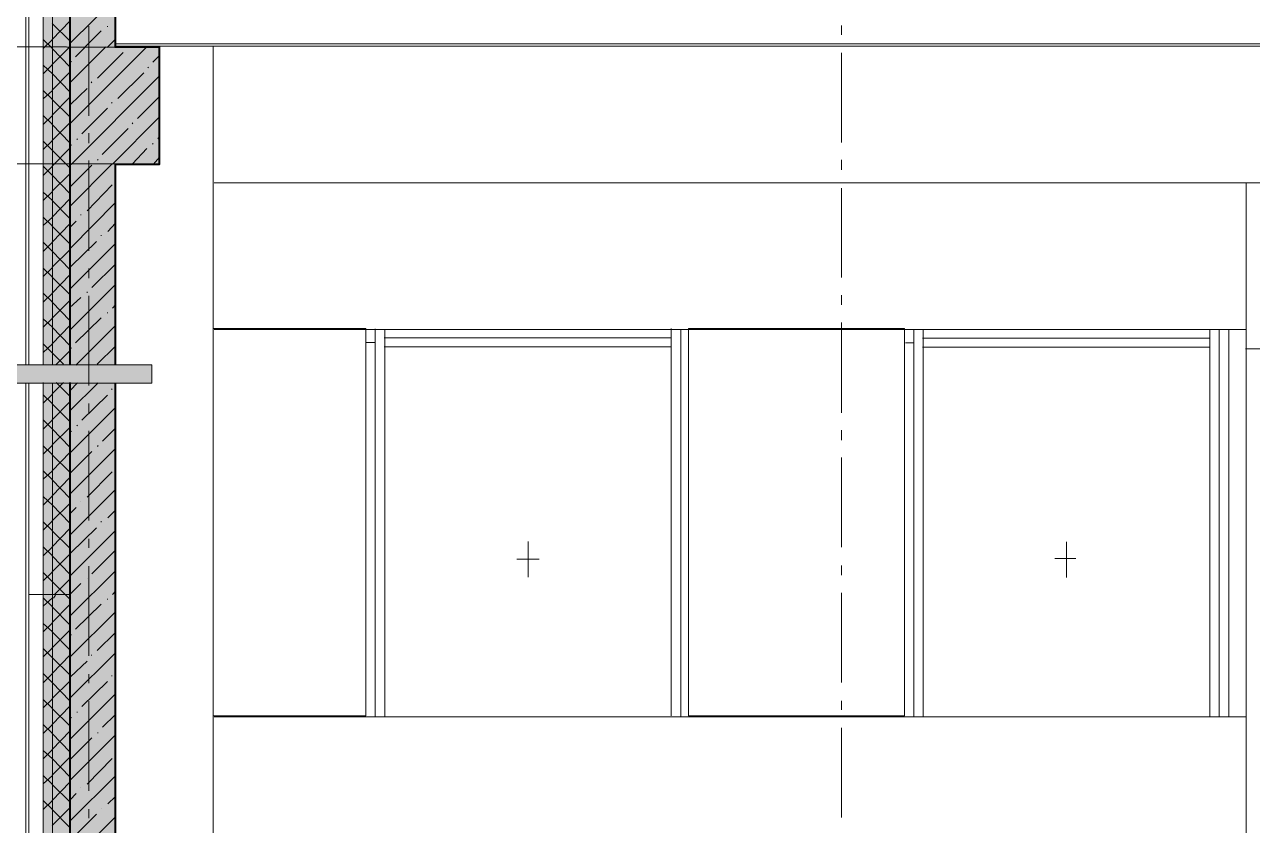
# Model space of a CAD drawing. Header units: millimetres. Extents: x -135211 to 49383, y -8033 to 228499.
# Drawn here: x -51150 to -44308, y 14555 to 19019 of the extents above; entities that cross this region are included whole.
import ezdxf

# ---------------------------------------------------------------- set-up
doc = ezdxf.new("R2010")
doc.units = ezdxf.units.MM
doc.layers.add('PDF _Геометрия', color=7, linetype='Continuous', true_color=0x1d1d1d)
doc.layers.add('PDF _Сплошная заливка', color=7, linetype='Continuous', true_color=0xffffff)

msp = doc.modelspace()

# ---------------------------------------------------------------- hatches: boundary and pattern name
at = {"layer": 'PDF _Сплошная заливка', "transparency": 33554559}
h = msp.add_hatch(color=256, dxfattribs=at)
h.paths.add_polyline_path([(-50997.2, 17125.9), (-50997.2, 20561.6), (-51045.8, 20561.6), (-51045.8, 17125.9)])
h.paths.add_polyline_path([(-50997.2, 17024.3), (-51045.8, 17024.3), (-51045.8, 15843.3), (-50997.2, 15843.3)])
h = msp.add_hatch(color=256, dxfattribs=at)
h.paths.add_polyline_path([(-50899.8, 17125.9), (-50899.8, 20562.1), (-50995.8, 20562.1), (-50995.8, 17125.9)])
h.paths.add_polyline_path([(-50899.8, 17024.3), (-50995.8, 17024.3), (-50995.8, 15843.3), (-50899.8, 15843.3)])
h = msp.add_hatch(color=256, dxfattribs=at)
h.paths.add_polyline_path([(-50650.1, 19365.2), (-50650.1, 20559.2), (-50893.6, 20559.2), (-50893.6, 19365.2)])
h.paths.add_polyline_path([(-50650.1, 19212.8), (-50893.6, 19212.8), (-50893.6, 18895.3), (-50650.1, 18895.3)])
h = msp.add_hatch(color=256, dxfattribs=at)
h.paths.add_polyline_path([(-50650.1, 17125.9), (-50650.1, 18239.3), (-50893.6, 18239.3), (-50893.6, 17125.9)])
h.paths.add_polyline_path([(-50650.1, 17024.3), (-50893.6, 17024.3), (-50893.6, 11423.9), (-50650.1, 11423.9)])

# ---------------------------------------------------------------- linework, layer by layer
at = {"layer": 'PDF _Геометрия', "color": 7, "lineweight": 9}
for points in [[(-51126.5, 20642.3), (-51126.5, 20637.8), (-51126.5, 20633.8), (-51126.5, 20612.6), (-51126.5, 20561.8), (-51126.5, 17124.4), (-51126.5, 20663.5), (-51147.7, 20663.5)], [(-51144, 20661.2), (-51144, 17121.9)], [(-51047.5, 17125.7), (-51047.5, 20562.8), (-51128.2, 20562.8)], [(-50994.9, 17124.3), (-50994.9, 20561.6), (-51045.8, 20561.6)], [(-50898.4, 17124.8), (-50898.4, 20562.1), (-50995.8, 20562.1)], [(-50793.1, 18510.6), (-50793.1, 19010.1)], [(-46599.1, 18962.9), (-46599.1, 19014)], [(-50915.9, 18894.7), (-51500, 18894.7)], [(-50512.3, 18893.9), (-50914.6, 18893.9)], [(-26646.9, 18911.4), (-50648.6, 18911.4), (-26646.9, 18911.4), (-26646.9, 18898.7), (-50648.6, 18898.7)], [(-50643.9, 18895.2), (-50643.9, 18907.9)], [(-46599.1, 18362), (-46599.1, 18861.5)], [(-50793.1, 18358.4), (-50793.1, 18413.5)], [(-51012.4, 18242.2), (-51491, 18242.2)], [(-50529.9, 18242.1), (-51012.2, 18242.1)], [(-50793.1, 17757.2), (-50793.1, 18260.8)], [(-46599.1, 18209.5), (-46599.1, 18264.8)], [(-50093, 17319.9), (-44344.2, 17319.9), (-44344.2, 18137.2), (-50093, 18137.2)], [(-50092.2, 18136.6), (-44195, 18136.6)], [(-46599.1, 17608.6), (-46599.1, 18108)], [(-50793.1, 17605), (-50793.1, 17659.6)], [(-50793.1, 17007.9), (-50793.1, 17507.5)], [(-46599.1, 17456.1), (-46599.1, 17511.3)], [(-50099.8, 15165.9), (-49248.9, 15165.9), (-49248.9, 17324.6), (-50099.8, 17324.6)], [(-49143.6, 17322.1), (-49143.6, 17245.8), (-49143.6, 15163.3)], [(-47546.7, 17324.7), (-47546.7, 17248.5), (-47546.7, 15165.8)], [(-47450.2, 17324.8), (-47450.2, 17249.1), (-47450.2, 15166.2)], [(-47450.1, 15166.2), (-46248.1, 15166.2), (-46248.1, 17325.3), (-47450.1, 17325.3)], [(-46599.1, 16855.1), (-46599.1, 17358.8)], [(-46142.8, 17319.9), (-46142.8, 17243.5), (-46142.8, 15160.9)], [(-44546, 17322.2), (-44546, 17246.1), (-44546, 15162.8)], [(-44441.8, 15161.1), (-44344.2, 15161.1), (-44344.2, 17319.9), (-44441.8, 17319.9)], [(-44440.7, 17319.5), (-44440.7, 17243.2), (-44440.7, 15160.8)], [(-49146.9, 17273.7), (-47546.7, 17273.7), (-47546.7, 17222.8), (-49146.9, 17222.8)], [(-49143.6, 17220.5), (-49143.6, 17271.6)], [(-46146.2, 17271.1), (-44546, 17271.1), (-44546, 17220.5), (-46146.2, 17220.5)], [(-46142.8, 17218.4), (-46142.8, 17269.1)], [(-49390.3, 10140.5), (-44344.2, 10140.5), (-44344.2, 7439.2), (-49390.3, 7439.2), (-44344.2, 7439.2), (-44344.2, 6838.4), (-44344.2, 17209.8)], [(-44347.9, 17212.5), (-43844, 17212.5), (-43844, 6840.8), (-43844, 7442.3), (-43844, 10142.9), (-43844, 10959.8)], [(-51445.5, 17021), (-50442.1, 17021), (-50442.1, 17122.5), (-51445.5, 17122.5)], [(-51144, 17020.2), (-51144, 12791.2)], [(-51128.2, 12794.9), (-51047.5, 12794.9), (-51047.5, 15842.9), (-51128.2, 15842.9), (-51047.5, 15842.9), (-51047.5, 17023.9)], [(-51045.8, 12793.7), (-50994.9, 12793.7), (-50994.9, 15841.6), (-51045.8, 15841.6), (-50994.9, 15841.6), (-50994.9, 17022.9)], [(-50995.8, 12794.2), (-50898.4, 12794.2), (-50898.4, 15842.1), (-50995.8, 15842.1), (-50898.4, 15842.1), (-50898.4, 17023.3)], [(-50793.1, 16851.2), (-50793.1, 16906.3)], [(-50793.1, 16254.6), (-50793.1, 16754.1)], [(-46599.1, 16702.6), (-46599.1, 16757.9)], [(-46599.1, 16105.9), (-46599.1, 16605.4)], [(-50793.1, 16101.9), (-50793.1, 16152.9)], [(-48345.1, 16138), (-48345.1, 15939.1)], [(-45344.4, 16135.4), (-45344.4, 15936.5)], [(-48406.7, 16039.4), (-48283.7, 16039.4)], [(-45410.4, 16042.9), (-45291.8, 16042.9)], [(-50793.1, 15500.7), (-50793.1, 16000.2)], [(-46599.1, 15949.2), (-46599.1, 16004.4)], [(-46599.1, 15352.5), (-46599.1, 15851.9)], [(-50793.1, 15348.5), (-50793.1, 15399.1)], [(-50793.1, 14747.3), (-50793.1, 15246.9)], [(-46599.1, 15200), (-46599.1, 15250.5)], [(-44441.8, 14340), (-44344.2, 14340), (-44344.2, 15161.1), (-50093, 15161.1)], [(-46599.1, 14599), (-46599.1, 15098.5)], [(-50793.1, 14595.1), (-50793.1, 14645.7)]]:
    msp.add_lwpolyline(points, dxfattribs=at)
at = {"layer": 'PDF _Геометрия', "color": 7, "lineweight": 40}
for points in [[(-50898.4, 20562.1), (-50898.4, 19364.3), (-50898.4, 19211.8), (-50898.4, 18894.2), (-50898.4, 18242.2), (-50898.4, 17124.8)], [(-50643.9, 18891.2), (-50643.9, 19208.8)], [(-50648.2, 18242), (-50398.3, 18242), (-50398.3, 18893.8), (-50648.2, 18893.8)], [(-50643.9, 17121.4), (-50643.9, 18239.3)], [(-50898.4, 17023.3), (-50898.4, 11422.7), (-50898.4, 6715.4), (-50898.4, 6474), (-50898.4, 3341.7), (-50898.4, 2744.9)], [(-50643.9, 6711.8), (-50643.9, 11418.9), (-50643.9, 17020.1)]]:
    msp.add_lwpolyline(points, dxfattribs=at)
at = {"layer": 'PDF _Геометрия', "lineweight": 9}
for points in [[(-50893.6, 18916.5), (-50643.9, 19166.2)], [(-50995.8, 18936.6), (-50898.4, 19038.1)], [(-50898.4, 18928), (-50995.8, 19025.4)], [(-50812, 18895.8), (-50722.9, 18984.8)], [(-50687.8, 19006.6), (-50687.8, 19010.7)], [(-51045.8, 18885), (-50994.9, 18936)], [(-50994.9, 18885), (-51045.8, 18936)], [(-50995.8, 18797.2), (-50898.4, 18894.2)], [(-50898.4, 18784.1), (-50995.8, 18886.1)], [(-50900.4, 18463.6), (-50468.4, 18895.6)], [(-50899.6, 18692.2), (-50696.6, 18895.2)], [(-50865.7, 18840.3), (-50810.6, 18894.9)], [(-50690.5, 18891.2), (-50643.9, 18937.8)], [(-50744, 18720.4), (-50600.1, 18864.3)], [(-50436.4, 18809.5), (-50398.3, 18847.6)], [(-51045.8, 18745.3), (-50994.9, 18796.3)], [(-50994.9, 18745.3), (-51045.8, 18792.2)], [(-50995.8, 18652.8), (-50898.4, 18754.8)], [(-50893.6, 18809.3), (-50889.6, 18813.8)], [(-50630.1, 18606.7), (-50486, 18750.4)], [(-50463.7, 18778.3), (-50459.7, 18782.4)], [(-50898.4, 18644.7), (-50995.8, 18746.2)], [(-50889.5, 18242), (-50398.3, 18733.3)], [(-50779.6, 18695.1), (-50775.5, 18699.6)], [(-51045.8, 18606.1), (-50994.9, 18652.5)], [(-50994.9, 18601.6), (-51045.8, 18652.5)], [(-50995.8, 18513.4), (-50898.4, 18614.9)], [(-50894.9, 18574.3), (-50801.9, 18663.3)], [(-50521.2, 18496), (-50398.3, 18619)], [(-50898.4, 18504.8), (-50995.8, 18602.3)], [(-50831.6, 18409.7), (-50687.8, 18553.5)], [(-50665.5, 18581.2), (-50661.5, 18585.3)], [(-51045.8, 18461.9), (-50994.9, 18512.8)], [(-50994.9, 18461.9), (-51045.8, 18512.8)], [(-50660.9, 18242), (-50398.3, 18504.7)], [(-50995.8, 18373.5), (-50898.4, 18471)], [(-50898.4, 18360.9), (-50995.8, 18462.4)], [(-50717.7, 18295.6), (-50573.7, 18439.5)], [(-50551.5, 18466.8), (-50547.4, 18471.4)], [(-51045.8, 18322.1), (-50994.9, 18373.1)], [(-50994.9, 18318.1), (-51045.8, 18369)], [(-50893.6, 18345.2), (-50889.6, 18349.2)], [(-50858.5, 18378.2), (-50854.5, 18382.2)], [(-50437.4, 18352.8), (-50433.4, 18356.9)], [(-50406.9, 18381.7), (-50398.3, 18394.4)], [(-50995.8, 18229.6), (-50898.4, 18331.1)], [(-50898.4, 18221), (-50995.8, 18318.5)], [(-50548.6, 18243.8), (-50468.4, 18328.6)], [(-50432.3, 18242), (-50398.3, 18280.1)], [(-51045.8, 18178.4), (-50994.9, 18229.3)], [(-50994.9, 18178.4), (-51045.8, 18229.3)], [(-50898.5, 18005.4), (-50661.5, 18242.5)], [(-50898.2, 18233.6), (-50889.6, 18242.1)], [(-50893.9, 18116.5), (-50775.5, 18235.4)], [(-50744.5, 18263.9), (-50740.4, 18267.9)], [(-50995.8, 18090.2), (-50898.4, 18187.2)], [(-50898.4, 18077.1), (-50995.8, 18179.1)], [(-51045.8, 18038.7), (-50994.9, 18089.6)], [(-50994.9, 18038.7), (-51045.8, 18085.1)], [(-50801.2, 17981.1), (-50661.5, 18125.5)], [(-50995.8, 17946.3), (-50898.4, 18047.8)], [(-50898.4, 17937.7), (-50995.8, 18039.2)], [(-50893.6, 17773.3), (-50643.9, 18027.5)], [(-51045.8, 17899), (-50994.9, 17945.4)], [(-50994.9, 17894.9), (-51045.8, 17945.4)], [(-50837, 17956), (-50837, 17960.1)], [(-50995.8, 17806.5), (-50898.4, 17908)], [(-50898.4, 17797.9), (-50995.8, 17895.3)], [(-50897.1, 17890.2), (-50863.3, 17924.1)], [(-50686.5, 17866.5), (-50643.9, 17913.1)], [(-51045.8, 17755.2), (-50994.9, 17805.7)], [(-50994.9, 17755.2), (-51045.8, 17805.7)], [(-50893.6, 17548.9), (-50643.9, 17798.6)], [(-50893.4, 17670), (-50749.2, 17810.2)], [(-50722.9, 17841.7), (-50722.9, 17846.2)], [(-50995.8, 17666.6), (-50898.4, 17764)], [(-50898.4, 17654), (-50995.8, 17755.5)], [(-51045.8, 17615.5), (-50994.9, 17666)], [(-50994.9, 17611), (-51045.8, 17661.9)], [(-50775.1, 17553.4), (-50643.9, 17684.6)], [(-50995.8, 17522.7), (-50898.4, 17624.2)], [(-50898.4, 17514.1), (-50995.8, 17611.5)], [(-51045.8, 17471.3), (-50994.9, 17522.2)], [(-50994.9, 17471.3), (-51045.8, 17522.2)], [(-50893.6, 17320.4), (-50643.9, 17570.2)], [(-50801.9, 17524.8), (-50801.9, 17528.9)], [(-50995.8, 17383.3), (-50898.4, 17480.3)], [(-50898.4, 17370.2), (-50995.8, 17472.2)], [(-50900.6, 17439.6), (-50837, 17498.7)], [(-50660.6, 17439), (-50643.9, 17456.2)], [(-51045.8, 17331.6), (-50994.9, 17382.5)], [(-50866.6, 17245), (-50722.9, 17384.7)], [(-50687.8, 17410.4), (-50687.8, 17414.9)], [(-50994.9, 17331.6), (-51045.8, 17378.5)], [(-50995.8, 17239.4), (-50898.4, 17340.9)], [(-50898.4, 17230.8), (-50995.8, 17332.3)], [(-50864.3, 17121.4), (-50643.9, 17341.7)], [(-51045.8, 17191.8), (-50994.9, 17238.8)], [(-50994.9, 17187.8), (-51045.8, 17238.8)], [(-50933.5, 17125.7), (-50997.1, 17189.3)], [(-50974.6, 17124.8), (-50898.4, 17201)], [(-50893.6, 17213.4), (-50889.6, 17218)], [(-50745.7, 17125.9), (-50643.9, 17227.2)], [(-50997.1, 16960.6), (-50933.5, 17024.2)], [(-50898.4, 16947), (-50974.6, 17023.3)], [(-50897.3, 16865.5), (-50740.4, 17022.3)], [(-50896.9, 16979.7), (-50854.5, 17022.1)], [(-50665.5, 16985.5), (-50661.5, 16989.6)], [(-51045.8, 16908.4), (-50994.9, 16959.3)], [(-50994.9, 16904.4), (-51045.8, 16954.8)], [(-50995.8, 16815.7), (-50898.4, 16917.2)], [(-50898.4, 16807.1), (-50995.8, 16904.6)], [(-50831.6, 16813.5), (-50687.8, 16953.2)], [(-50893.6, 16634.6), (-50643.9, 16884.3)], [(-51045.8, 16764.6), (-50994.9, 16815.1)], [(-50994.9, 16764.6), (-51045.8, 16815.1)], [(-50995.8, 16676.3), (-50898.4, 16773.3)], [(-50898.4, 16663.2), (-50995.8, 16765.2)], [(-50858.5, 16782.1), (-50854.5, 16786.2)], [(-50715.9, 16697.9), (-50643.9, 16770.4)], [(-50893.6, 16749.3), (-50889.6, 16753.3)], [(-51045.8, 16624.9), (-50994.9, 16675.4)], [(-50994.9, 16620.4), (-51045.8, 16671.3)], [(-50995.8, 16532.4), (-50898.4, 16633.9)], [(-50893.9, 16520.5), (-50775.5, 16639.3)], [(-50893.6, 16406.2), (-50643.9, 16655.9)], [(-50744.5, 16668.1), (-50740.4, 16672.2)], [(-50898.4, 16523.8), (-50995.8, 16621.3)], [(-51045.8, 16485.2), (-50994.9, 16531.6)], [(-50994.9, 16480.7), (-51045.8, 16531.6)], [(-50995.8, 16392.6), (-50898.4, 16494.1)], [(-50801.2, 16385.4), (-50661.5, 16525.2)], [(-50898.4, 16379.9), (-50995.8, 16481.4)], [(-50893.6, 16177.2), (-50643.9, 16427.4)], [(-51045.8, 16341), (-50994.9, 16391.9)], [(-50994.9, 16341), (-51045.8, 16387.9)], [(-50837, 16360.2), (-50837, 16360.2)], [(-50995.8, 16252.7), (-50898.4, 16350.1)], [(-50898.4, 16240.1), (-50995.8, 16341.6)], [(-50897.1, 16294.4), (-50863.3, 16328.2)], [(-50686.5, 16270.4), (-50643.9, 16313)], [(-51045.8, 16201.3), (-50994.9, 16252.2)], [(-50994.9, 16197.2), (-51045.8, 16248.2)], [(-50722.9, 16246.1), (-50722.9, 16250.2)], [(-50995.8, 16108.8), (-50898.4, 16210.3)], [(-50898.4, 16100.7), (-50995.8, 16197.6)], [(-50893.6, 15948.8), (-50643.9, 16198.5)], [(-50893.4, 16074.5), (-50749.2, 16214.1)], [(-51045.8, 16057.5), (-50994.9, 16108.5)], [(-50994.9, 16057.5), (-51045.8, 16108.5)], [(-50775.1, 15957.4), (-50643.9, 16088.6)], [(-50995.8, 15969.4), (-50898.4, 16066.4)], [(-50898.4, 15956.3), (-50995.8, 16058.3)], [(-51045.8, 15917.8), (-50994.9, 15968.7)], [(-50994.9, 15913.8), (-51045.8, 15964.2)], [(-50893.6, 15724.4), (-50643.9, 15974.1)], [(-50924.7, 15842.7), (-50996.9, 15914.9)], [(-50983.2, 15842.1), (-50898.4, 15927)], [(-50900.6, 15839.7), (-50837, 15902.8)], [(-50801.9, 15928.8), (-50801.9, 15928.8)], [(-51045.8, 15778.1), (-50994.9, 15824.5)], [(-50994.9, 15774.1), (-51045.8, 15824.5)], [(-50990, 15821.2), (-50977.3, 15837.9)], [(-50898.4, 15816.9), (-50923.6, 15842.1)], [(-50687.8, 15814.7), (-50687.8, 15818.7)], [(-50660.6, 15842.9), (-50643.9, 15860.1)], [(-50995.8, 15685.6), (-50898.4, 15787.1)], [(-50898.4, 15673), (-50995.8, 15774.5)], [(-50893.6, 15495.9), (-50643.9, 15745.7)], [(-50866.6, 15649), (-50722.9, 15788.7)], [(-51045.8, 15634.3), (-50994.9, 15684.8)], [(-50994.9, 15634.3), (-51045.8, 15680.7)], [(-50995.8, 15545.7), (-50898.4, 15643.2)], [(-50898.4, 15533.1), (-50995.8, 15634.6)], [(-50893.6, 15617.6), (-50889.6, 15617.6)], [(-50745.7, 15529.9), (-50643.9, 15631.2)], [(-51045.8, 15494.6), (-50994.9, 15545.1)], [(-50994.9, 15490.1), (-51045.8, 15541)], [(-50995.8, 15401.8), (-50898.4, 15503.3)], [(-50898.4, 15393.7), (-50995.8, 15490.7)], [(-50894.9, 15382.8), (-50801.9, 15471.2)], [(-50893.6, 15267.5), (-50643.9, 15517.2)], [(-50779.6, 15503.5), (-50775.5, 15503.5)], [(-51045.8, 15350.4), (-50994.9, 15401.3)], [(-50994.9, 15350.4), (-51045.8, 15401.3)], [(-50995.8, 15262.4), (-50898.4, 15359.4)], [(-50898.4, 15249.8), (-50995.8, 15351.3)], [(-50831.6, 15217.8), (-50687.8, 15357.5)], [(-50665.5, 15389.3), (-50661.5, 15389.3)], [(-51045.8, 15210.7), (-50994.9, 15261.6)], [(-50994.9, 15206.6), (-51045.8, 15257.6)], [(-50893.6, 15038.5), (-50643.9, 15288.3)], [(-50995.8, 15118.5), (-50898.4, 15220)], [(-50898.4, 15109.9), (-50995.8, 15207.4)], [(-50893.6, 15152.9), (-50889.6, 15157.5)], [(-50858.5, 15186.1), (-50854.5, 15186.1)], [(-50715.9, 15102.4), (-50643.9, 15174.3)], [(-51045.8, 15066.9), (-50994.9, 15117.9)], [(-50994.9, 15066.9), (-51045.8, 15117.9)], [(-50995.8, 14978.7), (-50898.4, 15080.2)], [(-50898.4, 14966), (-50995.8, 15067.5)], [(-50893.6, 14810.1), (-50643.9, 15059.8)], [(-50744.5, 15071.9), (-50740.4, 15071.9)], [(-50893.9, 14924.4), (-50775.5, 15043.3)], [(-51045.8, 14927.2), (-50994.9, 14978.2)], [(-50994.9, 14927.2), (-51045.8, 14973.6)], [(-50995.8, 14834.7), (-50898.4, 14936.2)], [(-50898.4, 14826.2), (-50995.8, 14927.7)], [(-50801.2, 14785.1), (-50661.5, 14929)], [(-51045.8, 14787.5), (-50994.9, 14833.9)], [(-50994.9, 14783.5), (-51045.8, 14833.9)], [(-50995.8, 14694.9), (-50898.4, 14796.9)], [(-50898.4, 14686.8), (-50995.8, 14783.7)], [(-50893.6, 14581.7), (-50643.9, 14831.4)], [(-50897.1, 14698.5), (-50863.3, 14732.4)], [(-50837, 14764.3), (-50837, 14764.3)], [(-50686.5, 14674.9), (-50643.9, 14716.9)], [(-51045.8, 14643.8), (-50994.9, 14694.2)], [(-50994.9, 14643.8), (-51045.8, 14694.2)], [(-50995.8, 14555.5), (-50898.4, 14653)], [(-50898.4, 14542.9), (-50995.8, 14644.4)], [(-50722.9, 14650.1), (-50722.9, 14650.1)], [(-50893.6, 14352.7), (-50643.9, 14602.4)], [(-50893.4, 14474.4), (-50749.2, 14618.1)]]:
    msp.add_lwpolyline(points, dxfattribs=at)
at = {"layer": 'PDF _Геометрия', "color": 7, "lineweight": 9}
for points in [[(-50099.9, 17325), (-50099.9, 15166.2), (-50099.9, 14344.9), (-50099.9, 11644.1), (-50099.9, 10962.4), (-50099.9, 10145.6), (-50099.9, 6843.7), (-50099.9, 18899.5), (-50099.9, 18141.8)], [(-49248.9, 17248.4), (-49248.9, 15165.9), (-49248.9, 15843.2), (-49248.9, 17324.6)], [(-49196.2, 17247.1), (-49196.2, 15164.8), (-49196.2, 17247.1), (-49196.2, 17323.4), (-49196.2, 17247.1), (-49247.2, 17247.1)], [(-47494, 17243.9), (-47494, 17320.2)], [(-47450.2, 15843.3), (-47450.2, 17324.8), (-47450.2, 15166.2)], [(-46248.1, 17249), (-46248.1, 15166.2), (-46248.1, 15843.8), (-46248.1, 17325.3)], [(-46195.5, 17244.9), (-46195.5, 15161.9), (-46195.5, 17244.9), (-46195.5, 17321.2), (-46195.5, 17244.9), (-46241.9, 17244.9)], [(-44493.3, 17244.4), (-44493.3, 17320.6)], [(-44440.7, 15837.7), (-44440.7, 17319.5), (-44440.7, 15160.8)], [(-47494, 15161), (-47494, 17243.9)], [(-44493.3, 15162), (-44493.3, 17244.4)], [(-51126.5, 15841.9), (-51126.5, 12793.8), (-51126.5, 17022.7)]]:
    msp.add_lwpolyline(points, close=True, dxfattribs=at)
at = {"layer": 'PDF _Сплошная заливка', "lineweight": 5, "transparency": 33554559}
for points in [[(-50897.7, 18893.8), (-50398.3, 18893.8), (-50897.7, 18242), (-50398.3, 18242)], [(-51045.8, 15841.6), (-50994.9, 15841.6), (-51045.8, 12793.7), (-50994.9, 12793.7)], [(-50995.8, 15842.1), (-50898.4, 15842.1), (-50995.8, 12794.2), (-50898.4, 12794.2)]]:
    msp.add_solid(points, dxfattribs=at)
at = {"layer": 'PDF _Сплошная заливка', "color": 7, "lineweight": 5, "transparency": 33554559}
msp.add_solid([(-51445.5, 17122.5), (-50442.1, 17122.5), (-51445.5, 17021), (-50442.1, 17021)], dxfattribs=at)

doc.saveas('drawing.dxf')
